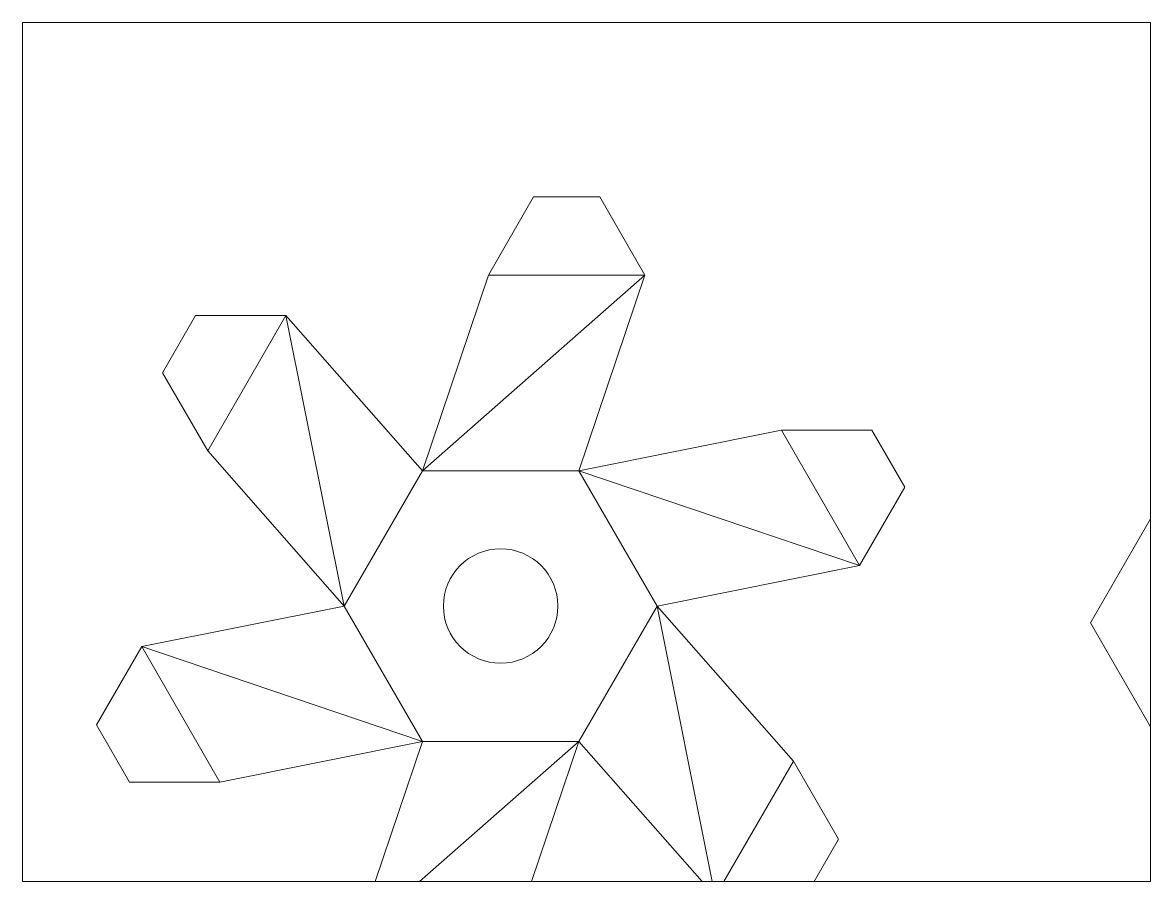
# Paper-space layout 'Layout2' of a CAD drawing. Header units: inches. Extents: x 1.05 to 9.45, y 0.8 to 7.2.
# The model-space entities are those that its viewports show. They can reach past a viewport. Long polylines and large blocks are cut down to what shows.
import ezdxf

# ---------------------------------------------------------------- set-up
doc = ezdxf.new("R2010")
doc.units = ezdxf.units.IN
doc.header["$MEASUREMENT"] = 0

msp = doc.modelspace()

# ---------------------------------------------------------------- linework, layer by layer
at = {"color": 1, "lineweight": 0}
for p, q in [((1.074, 9.019), (0.497, 8.019)), ((1.074, 9.019), (1.92, 9.019)), ((1.92, 9.019), (2.497, 8.019)), ((0.497, 8.019), (-0.348, 5.515)), ((1.652, 5.515), (2.497, 8.019)), ((-3.671, 6.767), (-3.249, 7.499)), ((-3.249, 7.499), (-2.094, 7.499)), ((-0.348, 5.515), (-2.094, 7.499)), ((-3.671, 6.767), (-3.094, 5.767)), ((4.243, 6.035), (1.652, 5.515)), ((5.398, 6.035), (4.243, 6.035)), ((5.398, 6.035), (5.82, 5.303)), ((-3.094, 5.767), (-1.348, 3.783)), ((5.82, 5.303), (5.243, 4.303)), ((8.195, 3.568), (9.195, 5.3)), ((2.652, 3.783), (5.243, 4.303)), ((-1.348, 3.783), (-3.939, 3.263)), ((4.398, 1.799), (2.652, 3.783)), ((9.195, 1.836), (8.195, 3.568)), ((-4.516, 2.263), (-3.939, 3.263)), ((-4.094, 1.531), (-4.516, 2.263)), ((-2.939, 1.531), (-0.348, 2.051)), ((-0.348, 2.051), (-1.193, -0.453)), ((0.807, -0.453), (1.652, 2.051)), ((1.652, 2.051), (3.398, 0.067)), ((4.975, 0.799), (4.398, 1.799)), ((-4.094, 1.531), (-2.939, 1.531)), ((4.975, 0.799), (4.553, 0.067))]:
    msp.add_line(p, q, dxfattribs=at)
at = {"color": 5, "lineweight": 0}
for p, q in [((-0.348, 5.515), (2.497, 8.019)), ((2.497, 8.019), (0.497, 8.019)), ((-2.094, 7.499), (-3.094, 5.767)), ((-1.348, 3.783), (-2.094, 7.499)), ((5.243, 4.303), (4.243, 6.035)), ((-1.348, 3.783), (-0.348, 5.515)), ((-0.348, 5.515), (1.652, 5.515)), ((1.652, 5.515), (2.652, 3.783)), ((1.652, 5.515), (5.243, 4.303)), ((-0.348, 2.051), (-1.348, 3.783)), ((2.652, 3.783), (1.652, 2.051)), ((2.652, 3.783), (3.398, 0.067)), ((-3.939, 3.263), (-2.939, 1.531)), ((-0.348, 2.051), (-3.939, 3.263)), ((1.652, 2.051), (-1.193, -0.453)), ((1.652, 2.051), (-0.348, 2.051)), ((3.398, 0.067), (4.398, 1.799))]:
    msp.add_line(p, q, dxfattribs=at)
at = {"lineweight": 0}
msp.add_line((-0.348, 5.515), (-0.348, 5.515), dxfattribs=at)
at = {"color": 1, "lineweight": 0}
msp.add_circle((0.652, 3.783), 0.732, dxfattribs=at)

psp = doc.layouts.new('Layout2')

# ---------------------------------------------------------------- viewports
at = {"layer": '0'}
psp.add_viewport(center=(5.25, 4), size=(8.4, 6.4), view_center_point=(1.7502, 5.7541), view_height=10.991553, dxfattribs=at)

doc.saveas('drawing.dxf')
